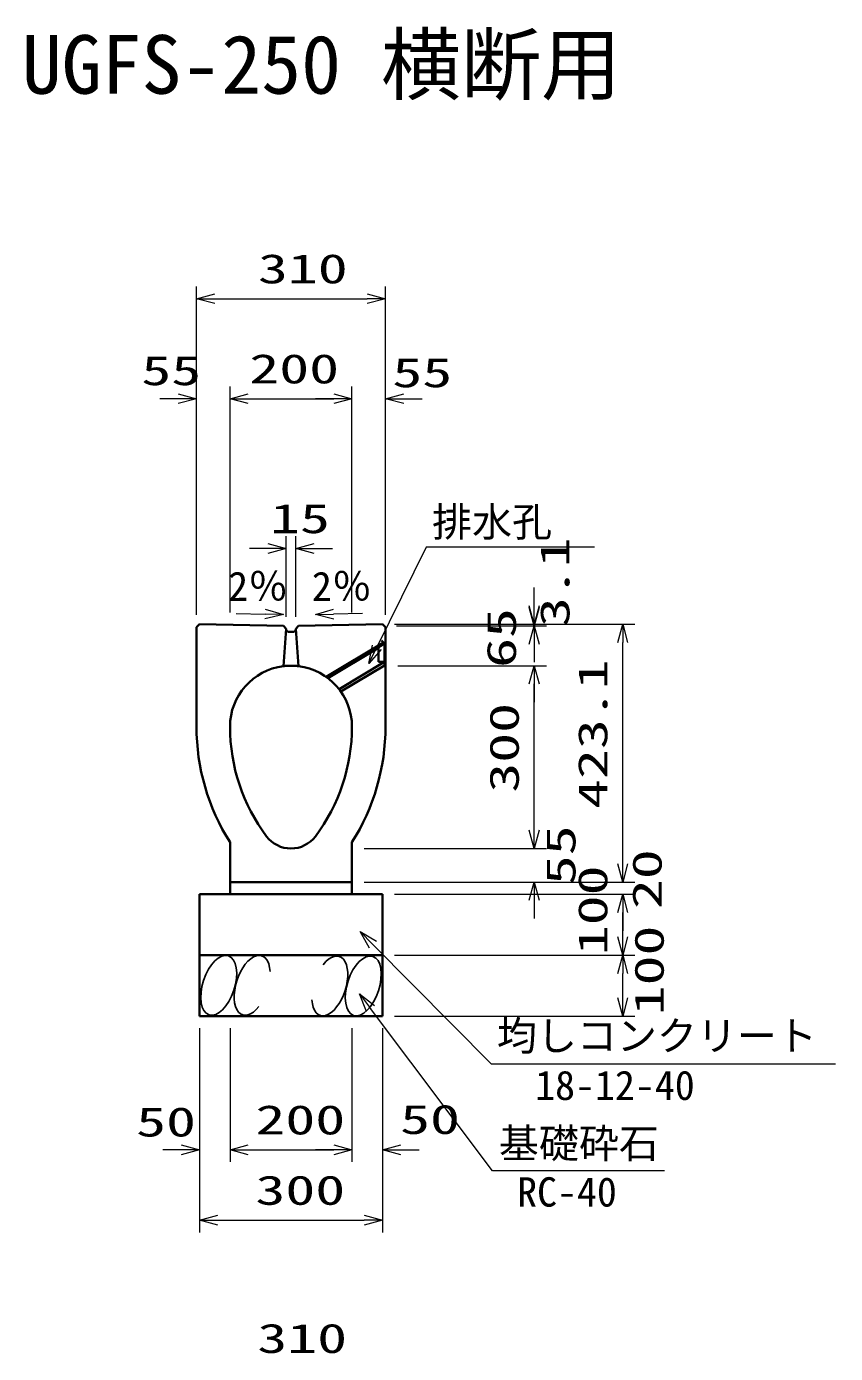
# Model space of a CAD drawing. Units: millimetres on the paper. Extents: x 15 to 1219, y 8 to 859.
# Drawn here: x 231.6 to 297.9, y 506.6 to 615.4 of the extents above; entities that cross this region are included whole.
import ezdxf
from ezdxf.enums import TextEntityAlignment as Align

# ---------------------------------------------------------------- set-up
doc = ezdxf.new("R2010")
doc.units = ezdxf.units.MM
doc.linetypes.add('DASHED', pattern=[7.5, 6, -1.5])
for name, color, linetype, lineweight in [('D-STR-DIM（寸法）', 7, 'Continuous', 13), ('D-STR-HTXT(均しCON-旗)', 7, 'Continuous', 13), ('D-STR-HTXT(基礎砕石-旗)', 7, 'Continuous', 13), ('D-STR-HTXT（WS-旗）', 7, 'Continuous', 13), ('D-STR-STRF(グリ)', 7, 'Continuous', 25), ('D-STR（構造物WS）', 1, 'Continuous', 35), ('D-STR（構造物）', 1, 'Continuous', 35)]:
    doc.layers.add(name, color=color, linetype=linetype, lineweight=lineweight)
doc.layers.add('D-STR-TXT(文字)', color=7, linetype='Continuous')
doc.styles.add('ＭＳ ゴシック', font='')
doc.styles.get('ＭＳ ゴシック').set_extended_font_data('MS Gothic')

# ---------------------------------------------------------------- blocks, each defined once
blk = doc.blocks.new('_Open30')
at = {"color": 7, "linetype": 'Continuous', "lineweight": 13}
for p, q in [((-1, 0.2679), (0, 0)), ((0, 0), (-1, -0.2679)), ((0, 0), (-1, 0))]:
    blk.add_line(p, q, dxfattribs=at)

msp = doc.modelspace()

# ---------------------------------------------------------------- linework, layer by layer
at = {"layer": 'D-STR-DIM（寸法）'}
for p, q in [((245.497, 585.893), (245.497, 594.101)), ((245.497, 585.893), (245.497, 594.101)), ((260.997, 585.893), (260.997, 594.101)), ((260.997, 585.893), (260.997, 594.101)), ((246.997, 593.101), (259.497, 593.101)), ((246.997, 593.101), (259.497, 593.101)), ((245.497, 567.16), (245.497, 585.893)), ((245.497, 567.16), (245.497, 585.893)), ((248.247, 567.355), (248.247, 585.893)), ((248.247, 567.355), (248.247, 585.893)), ((248.247, 567.355), (248.247, 585.893)), ((248.247, 567.355), (248.247, 585.893)), ((258.247, 567.355), (258.247, 585.893)), ((258.247, 567.355), (258.247, 585.893)), ((258.247, 567.355), (258.247, 585.893)), ((258.247, 567.355), (258.247, 585.893)), ((260.997, 567.16), (260.997, 585.893)), ((260.997, 567.16), (260.997, 585.893)), ((243.997, 584.893), (242.497, 584.893)), ((243.997, 584.893), (242.497, 584.893)), ((249.747, 584.893), (251.247, 584.893)), ((249.747, 584.893), (256.747, 584.893)), ((249.747, 584.893), (251.247, 584.893)), ((249.747, 584.893), (256.747, 584.893)), ((256.747, 584.893), (255.247, 584.893)), ((256.747, 584.893), (255.247, 584.893)), ((262.497, 584.893), (263.997, 584.893)), ((262.497, 584.893), (263.997, 584.893)), ((252.852, 567.011), (252.852, 573.605)), ((252.852, 567.011), (252.852, 573.605)), ((253.643, 566.996), (253.643, 573.605)), ((253.643, 566.996), (253.643, 573.605)), ((251.352, 572.605), (249.852, 572.605)), ((251.352, 572.605), (249.852, 572.605)), ((255.143, 572.605), (256.643, 572.605)), ((255.143, 572.605), (256.643, 572.605)), ((273.189, 567.905), (273.189, 569.405)), ((273.189, 567.905), (273.189, 569.405)), ((273.189, 567.768), (273.189, 569.268)), ((248.76, 567.275), (251.122, 567.228)), ((248.76, 567.275), (251.122, 567.228)), ((259.107, 567.271), (256.745, 567.223)), ((259.107, 567.271), (256.745, 567.223)), ((261.747, 566.405), (281.449, 566.405)), ((261.747, 566.405), (281.449, 566.405)), ((261.887, 566.268), (274.189, 566.268)), ((261.887, 566.268), (274.189, 566.268)), ((261.887, 566.268), (274.189, 566.268)), ((262.747, 566.405), (274.189, 566.405)), ((262.747, 566.405), (274.189, 566.405)), ((273.189, 564.768), (273.189, 563.268)), ((273.189, 564.768), (273.189, 563.268)), ((280.449, 546.74), (280.449, 564.905)), ((280.449, 546.74), (280.449, 564.905)), ((261.997, 562.99), (274.189, 562.99)), ((261.997, 562.99), (274.189, 562.99)), ((273.189, 549.49), (273.189, 561.49)), ((273.189, 561.49), (273.189, 559.99)), ((273.189, 549.49), (273.189, 550.99)), ((259.247, 547.99), (274.189, 547.99)), ((259.247, 547.99), (274.189, 547.99)), ((280.449, 546.74), (280.449, 548.24)), ((280.449, 546.74), (280.449, 548.24)), ((259.247, 545.24), (274.189, 545.24)), ((259.247, 545.24), (281.449, 545.24)), ((259.247, 545.24), (281.449, 545.24)), ((259.247, 545.24), (281.449, 545.24)), ((259.247, 545.24), (281.449, 545.24)), ((261.747, 544.24), (281.449, 544.24)), ((261.747, 544.24), (281.449, 544.24)), ((261.747, 544.24), (281.449, 544.24)), ((261.747, 544.24), (281.449, 544.24)), ((273.189, 543.74), (273.189, 542.24)), ((280.449, 540.74), (280.449, 542.74)), ((280.449, 542.74), (280.449, 541.24)), ((280.449, 540.74), (280.449, 542.74)), ((280.449, 542.74), (280.449, 541.24)), ((261.747, 539.24), (281.449, 539.24)), ((261.747, 539.24), (281.449, 539.24)), ((261.747, 539.24), (281.449, 539.24)), ((280.449, 535.74), (280.449, 537.74)), ((261.747, 534.24), (281.449, 534.24)), ((245.747, 533.24), (245.747, 522.273)), ((248.247, 533.24), (248.247, 522.273)), ((248.247, 533.24), (248.247, 522.273)), ((258.247, 533.24), (258.247, 522.273)), ((258.247, 533.24), (258.247, 522.273)), ((260.747, 533.24), (260.747, 522.273)), ((244.247, 523.273), (242.747, 523.273)), ((249.747, 523.273), (251.247, 523.273)), ((249.747, 523.273), (256.747, 523.273)), ((256.747, 523.273), (255.247, 523.273)), ((262.247, 523.273), (263.747, 523.273)), ((245.747, 522.273), (245.747, 516.5)), ((260.747, 522.273), (260.747, 516.5)), ((247.247, 517.5), (259.247, 517.5))]:
    msp.add_line(p, q, dxfattribs=at)
at = {"layer": 'D-STR-HTXT(均しCON-旗)'}
msp.add_lwpolyline([(297.894, 530.293), (269.687, 530.293), (259.964, 540.109)], dxfattribs=at)
at = {"layer": 'D-STR-HTXT(基礎砕石-旗)'}
msp.add_lwpolyline([(283.868, 521.543), (269.764, 521.543), (259.761, 534.869)], dxfattribs=at)
at = {"layer": 'D-STR-HTXT（WS-旗）'}
msp.add_lwpolyline([(278.123, 572.715), (264.335, 572.715), (260.294, 564.504)], dxfattribs=at)
at = {"layer": 'D-STR-STRF(グリ)'}
for centre, major_axis in [((247.322, 536.764), (0.79, 2.421)), ((259.171, 536.717), (-0.79, -2.421))]:
    msp.add_ellipse(centre, major_axis=major_axis, ratio=0.5139, dxfattribs=at)
for centre, major_axis in [((250.062, 536.764), (0.79, 2.421)), ((256.431, 536.717), (-0.79, -2.421))]:
    msp.add_ellipse(centre, major_axis=major_axis, ratio=0.5139, start_param=5.3575563, end_param=10.3750652, dxfattribs=at)
at = {"layer": 'D-STR（構造物WS）'}
for p, q in [((260.922, 564.81), (260.674, 565.058)), ((260.839, 564.893), (256.136, 562.071)), ((256.267, 561.975), (260.422, 564.468)), ((260.422, 564.51), (260.922, 564.81)), ((260.422, 563.31), (260.422, 564.51)), ((260.922, 563.01), (260.922, 564.81)), ((260.922, 563.31), (257.186, 561.069)), ((257.336, 560.867), (260.922, 563.019)), ((260.922, 563.31), (260.422, 563.31)), ((260.619, 562.835), (260.922, 563.01))]:
    msp.add_line(p, q, dxfattribs=at)
at = {"layer": 'D-STR（構造物）'}
for p, q in [((245.747, 566.405), (245.497, 566.16)), ((245.497, 566.16), (245.497, 557.99)), ((252.622, 566.268), (245.747, 566.405)), ((252.622, 566.268), (252.85, 566.014)), ((252.622, 566.268), (252.852, 566.011)), ((253.644, 566.014), (253.872, 566.268)), ((253.644, 566.014), (253.872, 566.268)), ((253.872, 566.268), (260.747, 566.405)), ((260.747, 566.405), (260.997, 566.16)), ((260.997, 566.16), (260.997, 557.99)), ((252.85, 566.014), (252.622, 562.951)), ((253.642, 566.014), (253.874, 562.951)), ((248.247, 548.5), (248.247, 545.24)), ((258.247, 545.24), (258.247, 548.5)), ((248.247, 544.24), (248.247, 546.331)), ((248.247, 545.24), (258.247, 545.24)), ((258.247, 545.195), (258.247, 544.195)), ((245.747, 544.24), (260.747, 544.24)), ((245.747, 544.24), (245.747, 534.24)), ((260.747, 534.24), (260.747, 544.24)), ((245.747, 539.24), (260.747, 539.24)), ((245.747, 534.24), (260.747, 534.24))]:
    msp.add_line(p, q, dxfattribs=at)
at = {"layer": 'D-STR（構造物）', "linetype": 'DASHED'}
for p in [(253.102, 565.763), (253.392, 565.763)]:
    msp.add_line(p, (253.247, 565.763), dxfattribs=at)
for centre, radius, start, end in [((253.1, 566.013), 0.25, 179.93762, 270), ((253.394, 566.013), 0.25, 270, 0.06238), ((253.246, 557.979), 5.011, 82.82494, 97.15522)]:
    msp.add_arc(centre, radius, start, end, dxfattribs=at)
at = {"layer": 'D-STR（構造物）'}
for centre, radius, start, end in [((253.247, 557.99), 5, 97.18519, 179.99805), ((253.247, 557.99), 5, 0, 82.81926), ((263.247, 557.99), 17.75, 180, 212.32053), ((263.247, 557.99), 15, 180, 216.86989), ((243.247, 557.99), 15, 323.1301, 0), ((243.247, 557.99), 17.75, 327.67947, 0), ((253.247, 550.49), 2.5, 216.86987, 323.13013)]:
    msp.add_arc(centre, radius, start, end, dxfattribs=at)

# ---------------------------------------------------------------- block references
at = {"layer": 'D-STR-DIM（寸法）', "xscale": 1.5, "yscale": 1.5}
for p, rotation in [((245.497, 593.101), 180), ((245.497, 593.101), 180), ((248.247, 584.893), 180), ((248.247, 584.893), 180), ((248.247, 584.893), 180), ((248.247, 584.893), 180), ((260.997, 584.893), 180), ((260.997, 584.893), 180), ((253.643, 572.605), 180), ((253.643, 572.605), 180), ((252.622, 567.198), 358.85424), ((252.622, 567.198), 358.85424), ((255.246, 567.193), 181.14576), ((255.246, 567.193), 181.14576), ((273.189, 566.405), 270), ((273.189, 566.405), 270), ((273.189, 566.268), 270), ((273.189, 566.268), 90), ((273.189, 566.268), 90), ((280.449, 566.405), 90), ((280.449, 566.405), 90), ((273.189, 562.99), 90), ((273.189, 562.99), 90), ((273.189, 547.99), 270), ((273.189, 547.99), 270), ((280.449, 545.24), 270), ((280.449, 545.24), 270), ((280.449, 545.24), 270), ((280.449, 545.24), 270), ((273.189, 545.24), 90), ((280.449, 544.24), 90), ((280.449, 544.24), 90), ((280.449, 544.24), 90), ((280.449, 544.24), 90), ((280.449, 539.24), 270), ((280.449, 539.24), 270), ((280.449, 539.24), 90), ((280.449, 534.24), 270), ((248.247, 523.273), 180), ((248.247, 523.273), 180), ((260.747, 523.273), 180), ((245.747, 517.5), 180)]:
    msp.add_blockref('_Open30', p, dxfattribs=dict(at, rotation=rotation))
for p in [(260.997, 593.101), (260.997, 593.101), (245.497, 584.893), (245.497, 584.893), (258.247, 584.893), (258.247, 584.893), (258.247, 584.893), (258.247, 584.893), (252.852, 572.605), (252.852, 572.605), (245.747, 523.273), (258.247, 523.273), (258.247, 523.273), (260.747, 517.5)]:
    msp.add_blockref('_Open30', p, dxfattribs=at)
at = {"layer": 'D-STR-HTXT(均しCON-旗)', "xscale": 1.5, "yscale": 1.5, "rotation": 134.72505}
msp.add_blockref('_Open30', (258.908, 541.175), dxfattribs=at)
at = {"layer": 'D-STR-HTXT(基礎砕石-旗)', "xscale": 1.5, "yscale": 1.5, "rotation": 126.89552}
msp.add_blockref('_Open30', (258.86, 536.069), dxfattribs=at)
at = {"layer": 'D-STR-HTXT（WS-旗）', "xscale": 1.5, "yscale": 1.5, "rotation": 243.798}
msp.add_blockref('_Open30', (259.632, 563.158), dxfattribs=at)

# ---------------------------------------------------------------- texts
at = {"layer": 'D-STR-DIM（寸法）', "style": 'ＭＳ ゴシック', "width": 1.5}
for s, p in [('310', (250.538, 593.638)), ('310', (250.538, 593.638)), ('55', (240.977, 585.286)), ('55', (240.977, 585.286)), ('200', (249.83, 585.43)), ('200', (249.83, 585.43)), ('55', (261.561, 585.116)), ('55', (261.561, 585.116)), ('15', (251.534, 573.143)), ('15', (251.534, 573.143)), ('50', (262.198, 523.848)), ('50', (240.549, 523.64)), ('200', (250.33, 523.811)), ('300', (250.33, 518.037)), ('310', (250.487, 505.88))]:
    msp.add_text(s, height=2.405, dxfattribs=at).set_placement(p, align=Align.BOTTOM_LEFT)
for s, p in [('3.1', (276.802, 566.159)), ('3.1', (276.802, 566.159)), ('65', (272.423, 562.811)), ('423.1', (279.912, 551.239)), ('423.1', (279.912, 551.239)), ('300', (272.651, 552.574)), ('55', (277.297, 544.982)), ('20', (284.364, 543.022)), ('20', (284.364, 543.022)), ('100', (279.912, 539.24)), ('100', (279.912, 539.24)), ('100', (284.536, 534.307))]:
    msp.add_text(s, height=2.405, rotation=90, dxfattribs=at).set_placement(p, align=Align.BOTTOM_LEFT)
at = {"layer": 'D-STR-DIM（寸法）', "style": 'ＭＳ ゴシック'}
for rotation, p in [(0.01, (248.094, 567.586)), (0.01, (248.094, 567.586)), (359.99, (254.962, 567.583)), (359.99, (254.962, 567.583))]:
    msp.add_text('2％', height=2.405, rotation=rotation, dxfattribs=at).set_placement(p, align=Align.BOTTOM_LEFT)
at = {"layer": 'D-STR-HTXT(均しCON-旗)', "style": 'ＭＳ ゴシック'}
for s, p in [('均しコンクリート', (270.134, 530.703)), ('18-12-40', (273.268, 526.642))]:
    msp.add_text(s, height=2.405, dxfattribs=at).set_placement(p, align=Align.BOTTOM_LEFT)
at = {"layer": 'D-STR-HTXT(基礎砕石-旗)', "style": 'ＭＳ ゴシック'}
for s, p in [('基礎砕石', (270.3, 521.878)), ('RC-40', (271.788, 517.892))]:
    msp.add_text(s, height=2.405, dxfattribs=at).set_placement(p, align=Align.BOTTOM_LEFT)
at = {"layer": 'D-STR-HTXT（WS-旗）', "style": 'ＭＳ ゴシック'}
msp.add_text('排水孔', height=2.405, dxfattribs=at).set_placement((264.816, 572.867), align=Align.BOTTOM_LEFT)
at = {"layer": 'D-STR-TXT(文字)', "style": 'ＭＳ ゴシック'}
msp.add_text('UGFS-250 横断用', height=4.811, dxfattribs=at).set_placement((231.17, 608.476), align=Align.BOTTOM_LEFT)

doc.saveas('drawing.dxf')
